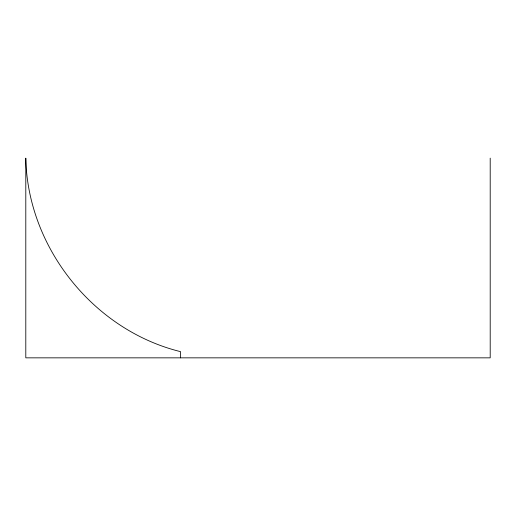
<?xml version="1.0" encoding="UTF-8"?>
<svg xmlns="http://www.w3.org/2000/svg" width="516" height="516" viewBox="0 0 516 516"><rect width="100%" height="100%" fill="white"/><g stroke="black" fill="none" stroke-linecap="round" stroke-linejoin="round"><path stroke-width="0.77" d="M490.2 158.154L490.2 357.846L25.8 357.846L25.8 158.154C27.516 247.615 93.699 330.35 180.6 351.654L180.6 357.846"/></g></svg>
